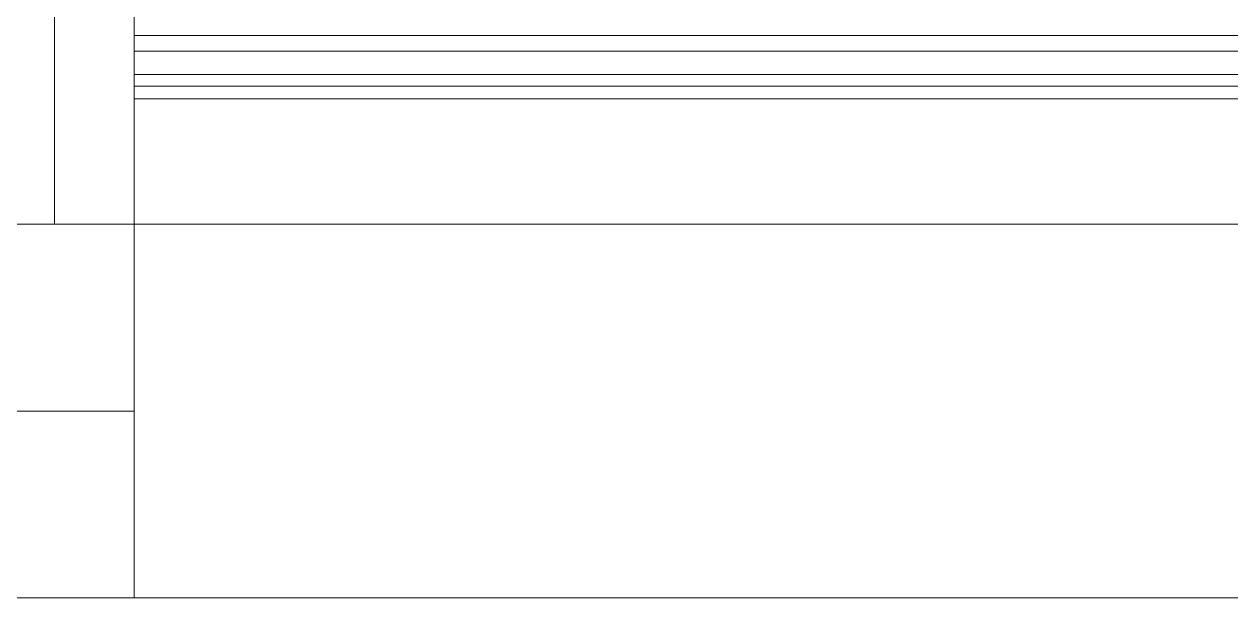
# Model space of a CAD drawing. Header units: inches. Extents: x 16.2 to 49.2, y 7.1 to 20.7.
# Drawn here: x 31.489 to 32.815, y 15.09 to 15.72 of the extents above; entities that cross this region are included whole.
import ezdxf

# ---------------------------------------------------------------- set-up
doc = ezdxf.new("R2010")
doc.units = ezdxf.units.IN
doc.header["$MEASUREMENT"] = 0
doc.layers.add('0inne_gulv', color=252, linetype='Continuous', lineweight=13)

# ---------------------------------------------------------------- blocks, each defined once
blk = doc.blocks.new('DEREK SMALL HOUSE fr')
for p, q in [((-2.1938, -2.6989), (-2.1938, -1.536)), ((-2.1062, -2.4667), (-2.1062, -2.4917)), ((0.4434, -2.4917), (-2.1062, -2.4917)), ((-2.1062, -2.509), (-2.1062, -2.4917)), ((0.4434, -2.509), (-2.1062, -2.509)), ((-2.1062, -2.509), (-2.1062, -2.5344)), ((0.4434, -2.5344), (-2.1062, -2.5344)), ((-2.1062, -2.5473), (-2.1062, -2.5344)), ((-2.1062, -2.5611), (-2.1062, -2.5473)), ((0.4434, -2.5473), (-2.1062, -2.5473)), ((0.4434, -2.5611), (-2.1062, -2.5611)), ((-2.1062, -2.6989), (-2.1062, -2.5611)), ((-6.2165, -2.6989), (1.0874, -2.6989)), ((-2.1938, -2.6989), (-2.2815, -2.6989)), ((-2.1062, -2.6989), (-2.1938, -2.6989)), ((0.4434, -2.6989), (-2.1062, -2.6989)), ((1.0874, -3.1089), (-6.2165, -3.1089))]:
    blk.add_line(p, q)
at = {"layer": '0inne_gulv'}
for p, q in [((-2.1062, -2.6989), (-2.1062, -3.1089)), ((-3.6694, -2.9039), (-2.1062, -2.9039))]:
    blk.add_line(p, q, dxfattribs=at)

msp = doc.modelspace()

# ---------------------------------------------------------------- block references
at = {"layer": '0inne_gulv'}
msp.add_blockref('DEREK SMALL HOUSE fr', (33.7165, 18.1994), dxfattribs=at)

doc.saveas('drawing.dxf')
